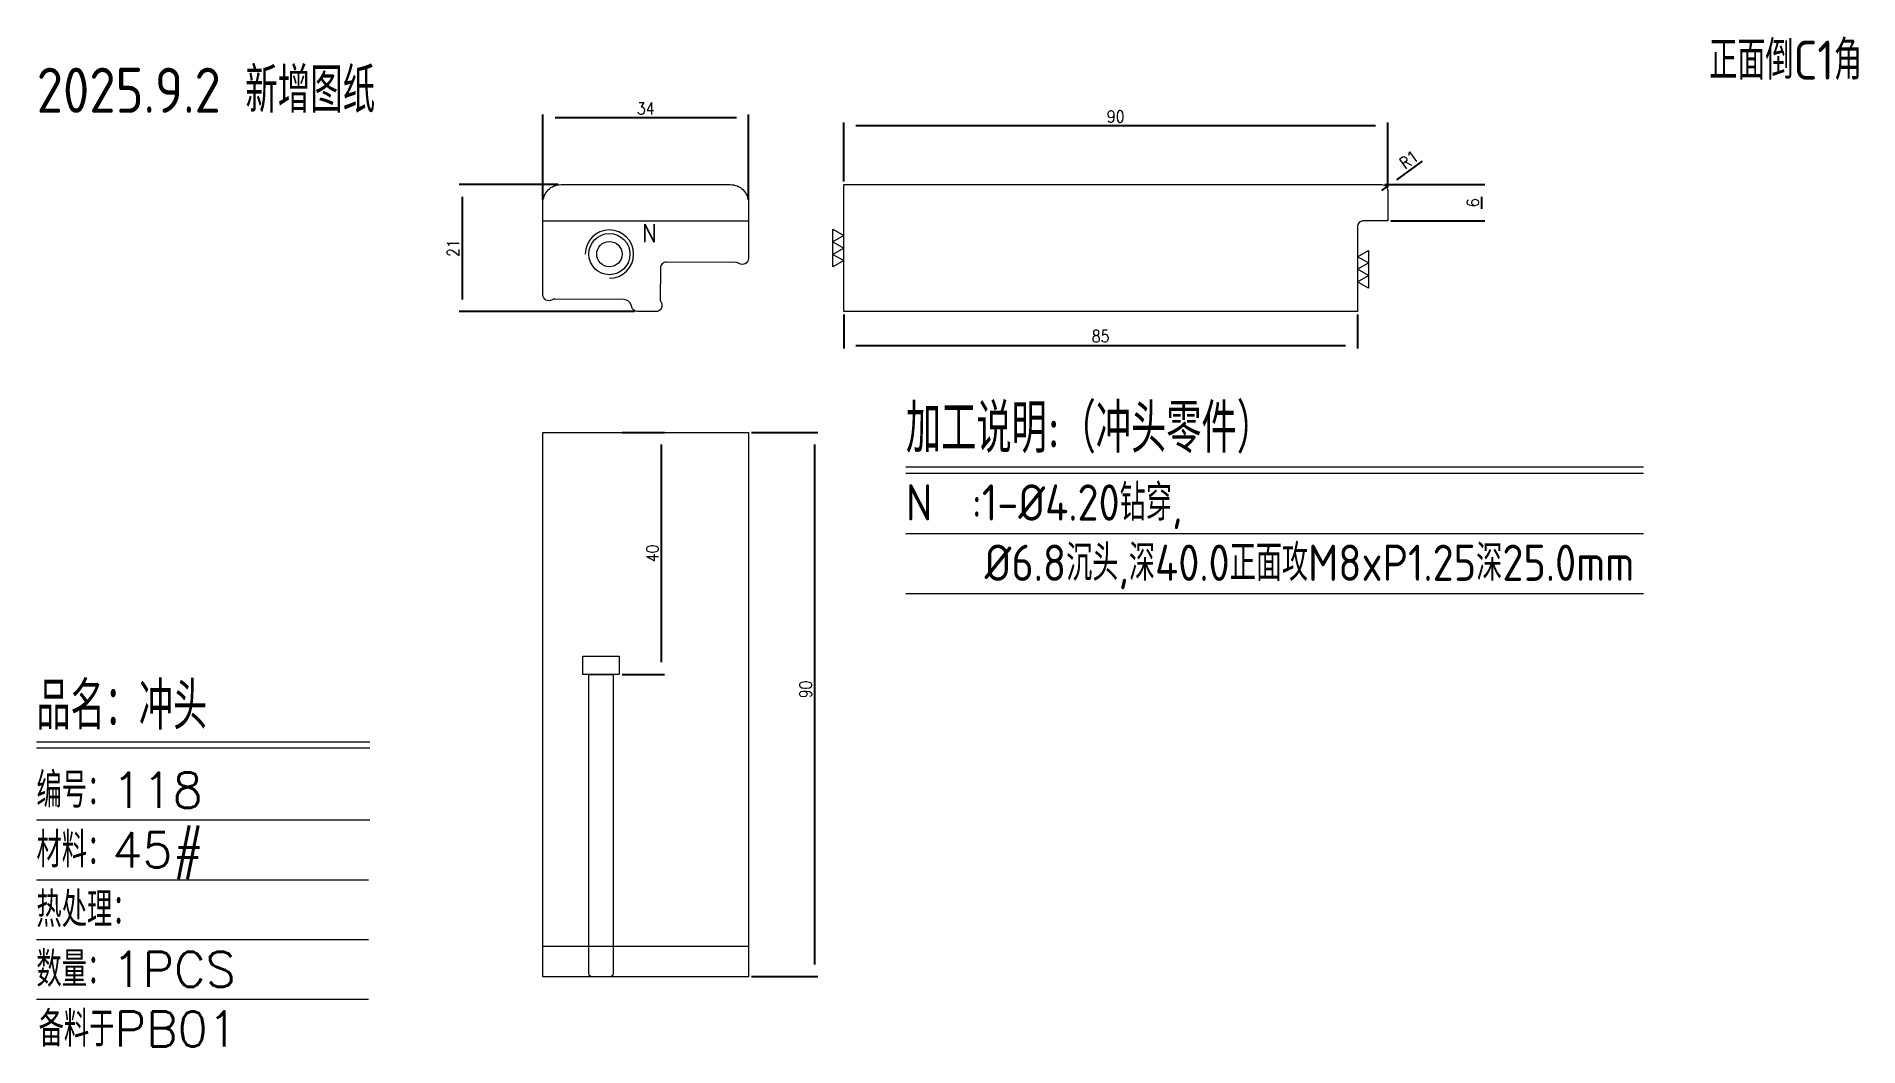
# Model space of a CAD drawing. Header units: millimetres. Extents: x 102201 to 102503, y 12035 to 12202.
import ezdxf
from ezdxf.enums import TextEntityAlignment as Align

# ---------------------------------------------------------------- set-up
doc = ezdxf.new("R2010")
doc.units = ezdxf.units.MM
doc.linetypes.add('HIDDEN', pattern=[0])
for name, color, linetype in [('DIM', 4, 'Continuous'), ('PH', 255, 'Continuous'), ('PUNCH', 2, 'Continuous'), ('TEXT', 4, 'Continuous')]:
    doc.layers.add(name, color=color, linetype=linetype)
doc.styles.add('chinesef_fs', font='simplex.shx', dxfattribs={"bigfont": 'gbcbig.shx'})
doc.styles.add('gbenor', font='gbenor.shx', dxfattribs={"bigfont": 'gbcbig.shx'})
doc.styles.get("Standard").update_dxf_attribs({"font": 'txt.shx', "width": 0.85, "bigfont": 'ctxt.shx'})
doc.dimstyles.new('T-2-WX', dxfattribs={"dimtxt": 2, "dimasz": 2, "dimexe": 0.5, "dimexo": 0.5, "dimgap": 0.5, "dimtad": 1, "dimtxsty": 'Standard', "dimblk": 'OPEN30', "dimcen": 0, "dimazin": 3, "dimtfac": 1, "dimtmove": 0, "dimatfit": 3, "dimldrblk": 'OPEN30', "dimlwd": -1, "dimlwe": -1})

# ---------------------------------------------------------------- blocks, each defined once
blk = doc.blocks.new('*D7579')
at = {"layer": 'Defpoints', "color": 0}
for p in [(102319.11, 12188.98), (102285.11, 12174.88), (102319.11, 12174.88)]:
    blk.add_point(p, dxfattribs=at)
at = {"layer": 'DIM', "color": 0}
for p, q in [((102285.11, 12175.38), (102285.11, 12189.48)), ((102319.11, 12175.38), (102319.11, 12189.48)), ((102287.11, 12188.98), (102317.11, 12188.98))]:
    blk.add_line(p, q, dxfattribs=at)
at = {"layer": 'DIM', "color": 0, "lineweight": 5, "insert": (102302.11, 12190.48), "char_height": 2, "attachment_point": 5}
blk.add_mtext('34', dxfattribs=at)
blk = doc.blocks.new('_Open30')
blk = doc.blocks.new('*D7580')
at = {"layer": 'Defpoints', "color": 0}
for p in [(102288.11, 12177.88), (102271.77, 12156.88), (102300.76, 12156.88)]:
    blk.add_point(p, dxfattribs=at)
at = {"layer": 'DIM', "color": 0}
for p, q in [((102287.61, 12177.88), (102271.27, 12177.88)), ((102271.77, 12175.88), (102271.77, 12158.88)), ((102300.26, 12156.88), (102271.27, 12156.88))]:
    blk.add_line(p, q, dxfattribs=at)
at = {"layer": 'DIM', "color": 0, "lineweight": 5, "insert": (102270.27, 12167.38), "char_height": 2, "attachment_point": 5, "rotation": 90}
blk.add_mtext('21', dxfattribs=at)
blk = doc.blocks.new('*D7581')
at = {"layer": 'Defpoints', "color": 0}
for p in [(102319.11, 12136.88), (102330.07, 12136.88), (102319.11, 12046.88)]:
    blk.add_point(p, dxfattribs=at)
at = {"layer": 'DIM', "color": 0}
for p, q in [((102319.61, 12136.88), (102330.57, 12136.88)), ((102330.07, 12048.88), (102330.07, 12134.88)), ((102319.61, 12046.88), (102330.57, 12046.88))]:
    blk.add_line(p, q, dxfattribs=at)
at = {"layer": 'DIM', "color": 0, "lineweight": 5, "insert": (102328.57, 12094.38), "char_height": 2, "attachment_point": 5, "rotation": 90}
blk.add_mtext('90', dxfattribs=at)
blk = doc.blocks.new('*D7582')
at = {"layer": 'Defpoints', "color": 0}
for p in [(102297.73, 12136.88), (102304.73, 12136.88), (102297.73, 12096.88)]:
    blk.add_point(p, dxfattribs=at)
at = {"layer": 'DIM', "color": 0}
for p, q in [((102298.23, 12136.88), (102305.23, 12136.88)), ((102304.73, 12098.88), (102304.73, 12134.88)), ((102298.23, 12096.88), (102305.23, 12096.88))]:
    blk.add_line(p, q, dxfattribs=at)
at = {"layer": 'DIM', "color": 0, "lineweight": 5, "insert": (102303.23, 12116.88), "char_height": 2, "attachment_point": 5, "rotation": 90}
blk.add_mtext('40', dxfattribs=at)
blk = doc.blocks.new('*D7583')
at = {"layer": 'Defpoints', "color": 0}
for p in [(102424.67, 12177.46), (102423.86, 12176.88)]:
    blk.add_point(p, dxfattribs=at)
at = {"layer": 'DIM', "color": 0}
for p, q in [((102430.55, 12181.73), (102426.29, 12178.64)), ((102423.86, 12176.88), (102424.67, 12177.46))]:
    blk.add_line(p, q, dxfattribs=at)
at = {"layer": 'DIM', "color": 0, "lineweight": 5, "insert": (102428.35, 12181.99), "char_height": 2, "attachment_point": 5, "rotation": 35.9725}
blk.add_mtext('R1', dxfattribs=at)
blk = doc.blocks.new('*D7584')
at = {"layer": 'Defpoints', "color": 0}
for p in [(102423.86, 12177.88), (102440.45, 12177.88), (102424.86, 12171.88)]:
    blk.add_point(p, dxfattribs=at)
at = {"layer": 'DIM', "color": 0}
for p, q in [((102424.36, 12177.88), (102440.95, 12177.88)), ((102440.45, 12173.88), (102440.45, 12175.88)), ((102425.36, 12171.88), (102440.95, 12171.88))]:
    blk.add_line(p, q, dxfattribs=at)
at = {"layer": 'DIM', "color": 0, "lineweight": 5, "insert": (102438.95, 12174.88), "char_height": 2, "attachment_point": 5, "rotation": 90}
blk.add_mtext('6', dxfattribs=at)
blk = doc.blocks.new('*D7585')
at = {"layer": 'Defpoints', "color": 0}
for p in [(102424.86, 12187.64), (102334.86, 12177.88), (102424.86, 12176.88)]:
    blk.add_point(p, dxfattribs=at)
at = {"layer": 'DIM', "color": 0}
for p, q in [((102334.86, 12178.38), (102334.86, 12188.14)), ((102336.86, 12187.64), (102422.86, 12187.64)), ((102424.86, 12177.38), (102424.86, 12188.14))]:
    blk.add_line(p, q, dxfattribs=at)
at = {"layer": 'DIM', "color": 0, "lineweight": 5, "insert": (102379.86, 12189.14), "char_height": 2, "attachment_point": 5}
blk.add_mtext('90', dxfattribs=at)
blk = doc.blocks.new('*D7586')
at = {"layer": 'Defpoints', "color": 0}
for p in [(102334.86, 12156.88), (102419.86, 12156.88), (102419.86, 12151.29)]:
    blk.add_point(p, dxfattribs=at)
at = {"layer": 'DIM', "color": 0}
for p, q in [((102334.86, 12156.38), (102334.86, 12150.79)), ((102419.86, 12156.38), (102419.86, 12150.79)), ((102336.86, 12151.29), (102417.86, 12151.29))]:
    blk.add_line(p, q, dxfattribs=at)
at = {"layer": 'DIM', "color": 0, "lineweight": 5, "insert": (102377.36, 12152.79), "char_height": 2, "attachment_point": 5}
blk.add_mtext('85', dxfattribs=at)

msp = doc.modelspace()

# ---------------------------------------------------------------- linework, layer by layer
at = {"layer": 'DIM', "color": 8, "lineweight": 5}
for p, q in [((102345.153, 12131.206), (102467.161, 12131.206)), ((102345.153, 12130.156), (102467.161, 12130.156)), ((102345.153, 12120.196), (102467.161, 12120.196)), ((102345.153, 12110.236), (102467.161, 12110.236))]:
    msp.add_line(p, q, dxfattribs=at)
at = {"layer": 'DIM', "color": 4, "linetype": 'Continuous', "lineweight": 5}
for p, q in [((102201.327, 12085.715), (102256.487, 12085.715)), ((102201.327, 12084.698), (102256.487, 12084.698)), ((102201.327, 12072.79), (102256.487, 12072.79)), ((102201.327, 12062.914), (102256.247, 12062.914)), ((102201.327, 12053.039), (102256.247, 12053.039)), ((102201.327, 12043.163), (102256.247, 12043.163))]:
    msp.add_line(p, q, dxfattribs=at)
at = {"layer": 'PUNCH', "linetype": 'HIDDEN', "lineweight": 5, "ltscale": 0.5}
msp.add_line((102285.106, 12171.877), (102319.106, 12171.877), dxfattribs=at)
at = {"layer": 'PUNCH', "linetype": 'Continuous', "lineweight": 5}
msp.add_line((102319.106, 12051.877), (102285.106, 12051.877), dxfattribs=at)
at = {"layer": 'PUNCH', "lineweight": 5}
msp.add_lwpolyline([(102305.547, 12165.058, 0.4143318), (102304.54, 12164.065), (102304.506, 12158.926, 0.1395991), (102304.653, 12158.398, -0.5855949), (102303.799, 12156.877), (102300.76, 12156.877, -0.3417167), (102299.792, 12157.626), (102299.707, 12157.954, 0.3394434), (102298.555, 12158.853), (102287.154, 12158.946, 0.1395991), (102286.626, 12158.8, -0.5850641), (102285.106, 12159.655), (102285.106, 12174.877, -0.4142136), (102288.106, 12177.877), (102316.106, 12177.877, -0.4142136), (102319.106, 12174.877), (102319.106, 12165.671, -0.5901487), (102317.574, 12164.824, 0.1395991), (102317.048, 12164.978)], format="xyb", close=True, dxfattribs=at)
at = {"layer": 'PUNCH', "linetype": 'Continuous', "lineweight": 5}
msp.add_lwpolyline([(102285.106, 12136.877), (102319.106, 12136.877), (102319.106, 12046.877), (102285.106, 12046.877)], close=True, dxfattribs=at)
at = {"layer": 'PUNCH', "color": 3, "linetype": 'Continuous', "lineweight": 5}
msp.add_lwpolyline([(102291.726, 12096.877), (102291.726, 12099.877), (102297.726, 12099.877), (102297.726, 12096.877)], close=True, dxfattribs=at)
msp.add_lwpolyline([(102292.726, 12047.377), (102292.726, 12096.877), (102296.726, 12096.877), (102296.726, 12047.377, -0.4142136), (102296.226, 12046.877), (102293.226, 12046.877, -0.4142136)], format="xyb", close=True, dxfattribs=at)
at = {"layer": 'PUNCH', "lineweight": 5}
for radius in [3.4, 2.1]:
    msp.add_circle((102296.106, 12166.377), radius, dxfattribs=at)
msp.add_arc((102296.106, 12166.377), 4, 270, 180, dxfattribs=at)
at = {"layer": 'TEXT', "color": 2, "lineweight": 5}
msp.add_lwpolyline([(102419.86, 12170.877), (102419.86, 12156.877), (102334.86, 12156.877), (102334.86, 12177.877), (102423.86, 12177.877, -0.4142136), (102424.86, 12176.877), (102424.86, 12171.877), (102420.86, 12171.877, 0.4142136)], format="xyb", close=True, dxfattribs=at)
at = {"layer": 'TEXT', "lineweight": 5}
for points in [[(102333.06, 12170.495), (102334.86, 12169.456), (102333.06, 12168.416), (102334.86, 12167.377), (102333.06, 12166.338), (102334.86, 12165.299), (102333.06, 12164.259), (102333.06, 12170.495)], [(102421.66, 12160.759), (102419.86, 12161.799), (102421.66, 12162.838), (102419.86, 12163.877), (102421.66, 12164.916), (102419.86, 12165.956), (102421.66, 12166.995), (102421.66, 12160.759)]]:
    msp.add_lwpolyline(points, close=True, dxfattribs=at)

# ---------------------------------------------------------------- texts
at = {"layer": 'DIM', "color": 7, "lineweight": 5, "width": 0.85}
msp.add_text('N', height=3, dxfattribs=at).set_placement((102302.744, 12169.844), align=Align.MIDDLE_CENTER)
at = {"layer": 'DIM', "color": 4, "lineweight": 5, "style": 'gbenor'}
for s, height, p in [('加工说明:（冲头零件）', 8.1, (102345.153, 12133.516)), ('N  :1-%%c4.20钻穿,', 6, (102345.153, 12122.296)), ('    %%C6.8沉头,深40.0正面攻M8xP1.25深25.0mm', 6, (102345.153, 12112.336))]:
    msp.add_text(s, height=height, dxfattribs=at).set_placement(p)
at = {"layer": 'DIM', "color": 3, "linetype": 'Continuous', "lineweight": 5, "style": 'chinesef_fs'}
for s, height, p in [('品名：冲头', 7.8423, (102201.327, 12087.748)), ('编号：118', 5.8091, (102201.327, 12074.823)), ('材料：45#', 5.8091, (102201.327, 12064.947)), ('热处理： ', 5.8091, (102201.327, 12055.072)), ('数量：1PCS', 5.8091, (102201.327, 12045.196)), ('备料于PB01', 5.8091, (102201.68, 12035.321))]:
    msp.add_text(s, height=height, dxfattribs=at).set_placement(p)
at = {"layer": 'PH', "color": 6, "linetype": 'Continuous', "lineweight": 5, "style": 'gbenor'}
msp.add_text('2025.9.2 新增图纸', height=7.46496, dxfattribs=at).set_placement((102229.371, 12193.879), align=Align.MIDDLE)
at = {"layer": 'TEXT', "color": 4, "lineweight": 5, "style": 'gbenor'}
msp.add_text('正面倒C1角', height=6.4521, dxfattribs=at).set_placement((102478.045, 12195.232))

# ---------------------------------------------------------------- dimensions: what is measured, and where the dimension line sits
at = {"layer": 'DIM', "lineweight": 5}
for base, p1, p2, picture, middle in [((102319.106, 12188.978), (102285.106, 12174.877), (102319.106, 12174.877), '*D7579', (102302.106, 12190.478)), ((102424.86, 12187.64), (102334.86, 12177.877), (102424.86, 12176.877), '*D7585', (102379.86, 12189.14)), ((102419.86, 12151.292), (102334.86, 12156.877), (102419.86, 12156.877), '*D7586', (102377.36, 12152.792))]:
    dim = msp.add_linear_dim(base=base, p1=p1, p2=p2, dimstyle='T-2-WX', dxfattribs=at)
    dim.commit()
    dim.dimension.update_dxf_attribs({"geometry": picture, "text_midpoint": middle})
dim = msp.add_radius_dim(center=(102423.86, 12176.877), mpoint=(102424.67, 12177.465), dimstyle='T-2-WX', dxfattribs=at)
dim.commit()
dim.dimension.update_dxf_attribs({"geometry": '*D7583', "text_midpoint": (102428.348, 12181.987)})
for base, p1, p2, picture, middle in [((102271.767, 12156.877), (102288.106, 12177.877), (102300.76, 12156.877), '*D7580', (102270.267, 12167.377)), ((102440.448, 12177.877), (102424.86, 12171.877), (102423.86, 12177.877), '*D7584', (102438.948, 12174.877)), ((102304.734, 12136.877), (102297.726, 12096.877), (102297.726, 12136.877), '*D7582', (102303.234, 12116.877))]:
    dim = msp.add_linear_dim(base=base, p1=p1, p2=p2, angle=90, dimstyle='T-2-WX', dxfattribs=at)
    dim.commit()
    dim.dimension.update_dxf_attribs({"geometry": picture, "text_midpoint": middle})
dim = msp.add_linear_dim(base=(102330.071, 12136.877), p1=(102319.106, 12046.877), p2=(102319.106, 12136.877), angle=90, dimstyle='T-2-WX', dxfattribs=at)
dim.commit()
dim.dimension.update_dxf_attribs({"geometry": '*D7581', "text_midpoint": (102330.071, 12094.377), "dimtype": 160})

doc.saveas('drawing.dxf')
